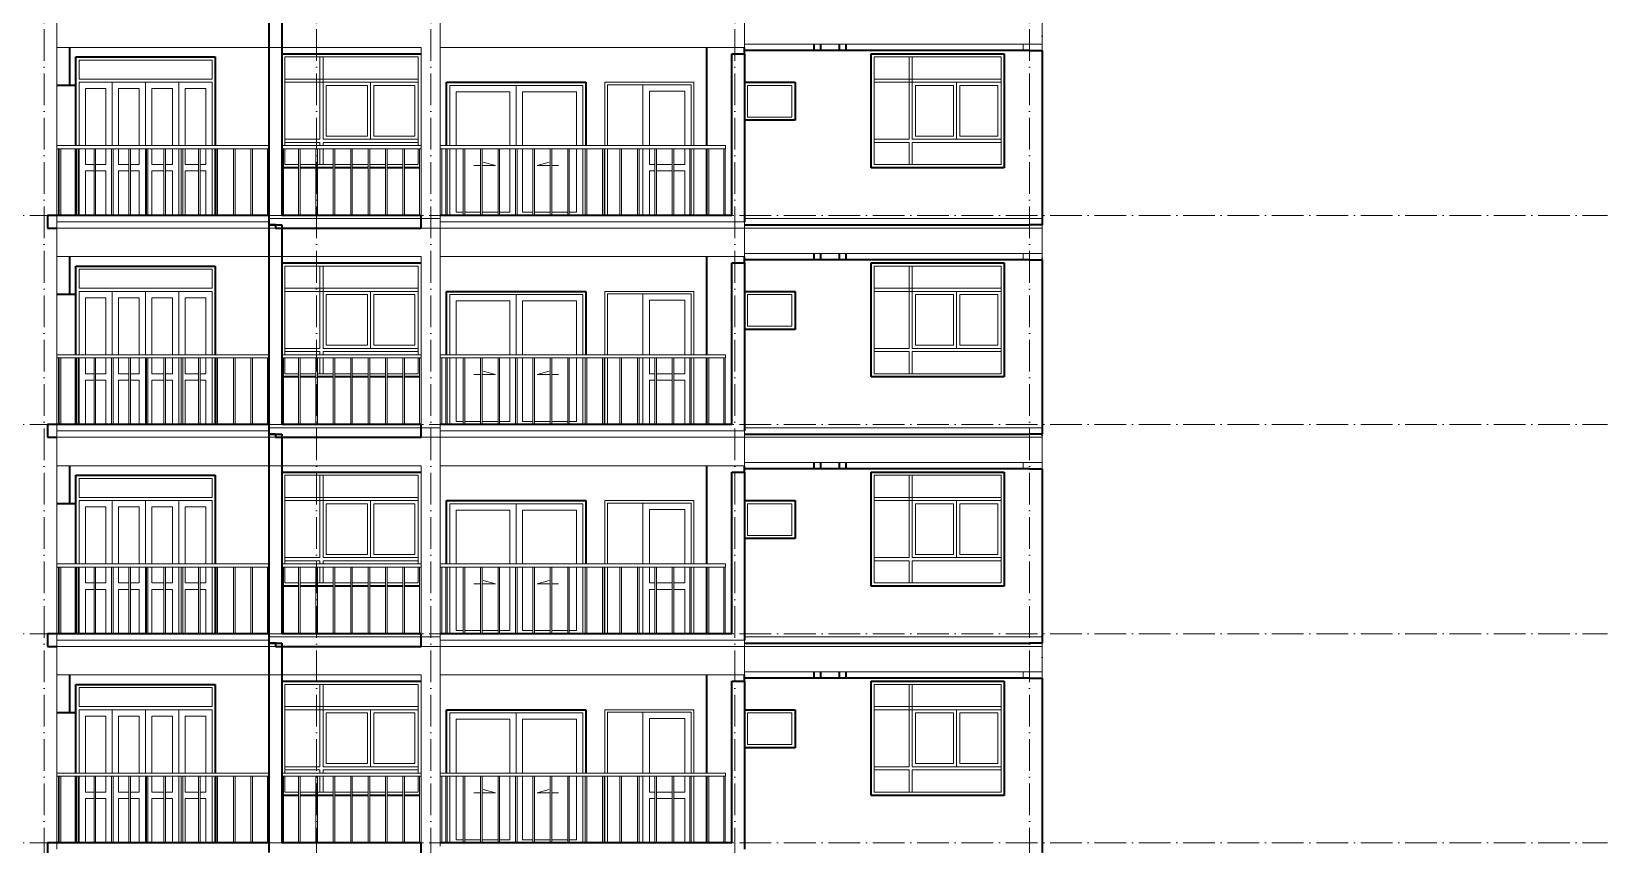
# Model space of a CAD drawing. Header units: millimetres. Extents: x -8482 to 130249, y -7482 to 93550.
# Drawn here: x 26650 to 51521, y 41675 to 54500 of the extents above; entities that cross this region are included whole.
import ezdxf

# ---------------------------------------------------------------- set-up
doc = ezdxf.new("R2010")
doc.units = ezdxf.units.MM
doc.linetypes.add('Grid Line', pattern=[14, 10, -2, 0, -2])
for name, color, linetype, lineweight in [('CUA', 31, 'Continuous', 9), ('NET CAT', 3, 'Continuous', 5), ('NET CATConcrete', 3, 'Continuous', 5), ('NET THAY 1', 41, 'Continuous', 5), ('NET THAY 2', 55, 'Continuous', 5), ('NET-THAY', 2, 'Continuous', 9), ('TRUC', 225, 'Continuous', 5)]:
    doc.layers.add(name, color=color, linetype=linetype, lineweight=lineweight)

# ---------------------------------------------------------------- blocks, each defined once
blk = doc.blocks.new('Railing - 25mm-77671-MẶT ĐỨNG TRỤC A-Q')
at = {"layer": 'NET THAY 2', "color": 90, "lineweight": 9}
for p, q in [((6562, 21900), (6562, 22950)), ((6587, 22950), (6587, 21900))]:
    blk.add_line(p, q, dxfattribs=at)
blk = doc.blocks.new('Railing - 25mm-V296-MẶT ĐỨNG TRỤC A-Q')
at = {"layer": 'NET THAY 2', "color": 90, "lineweight": 9}
blk.add_line((6500, 22950), (6500, 21900), dxfattribs=at)
blk = doc.blocks.new('Railing - 25mm-V297-MẶT ĐỨNG TRỤC A-Q')
at = {"layer": 'NET THAY 2', "color": 90, "lineweight": 9}
blk.add_line((11225, 21900), (11225, 22950), dxfattribs=at)
blk = doc.blocks.new('Railing - Railing-4654-MẶT ĐỨNG TRỤC A-Q')
for name, p in [('Railing - 25mm-V296-MẶT ĐỨNG TRỤC A-Q', (20575, 0)), ('Railing - 25mm-77671-MẶT ĐỨNG TRỤC A-Q', (20525, 0)), ('Railing - 25mm-77671-MẶT ĐỨNG TRỤC A-Q', (20800, 0)), ('Railing - 25mm-77671-MẶT ĐỨNG TRỤC A-Q', (21075, 0)), ('Railing - 25mm-77671-MẶT ĐỨNG TRỤC A-Q', (21350, 0)), ('Railing - 25mm-77671-MẶT ĐỨNG TRỤC A-Q', (21625, 0)), ('Railing - 25mm-77671-MẶT ĐỨNG TRỤC A-Q', (21900, 0)), ('Railing - 25mm-77671-MẶT ĐỨNG TRỤC A-Q', (22175, 0)), ('Railing - 25mm-77671-MẶT ĐỨNG TRỤC A-Q', (22450, 0)), ('Railing - 25mm-77671-MẶT ĐỨNG TRỤC A-Q', (22725, 0)), ('Railing - 25mm-77671-MẶT ĐỨNG TRỤC A-Q', (23000, 0)), ('Railing - 25mm-77671-MẶT ĐỨNG TRỤC A-Q', (23275, 0)), ('Railing - 25mm-77671-MẶT ĐỨNG TRỤC A-Q', (23550, 0)), ('Railing - 25mm-V297-MẶT ĐỨNG TRỤC A-Q', (19150, 0))]:
    blk.add_blockref(name, p)
blk = doc.blocks.new('Top Rail Type - Top Rail_Internal_-4655-MẶT ĐỨNG TRỤC A-Q')
at = {"layer": 'NET THAY 1', "color": 90, "lineweight": 9}
for p, q in [((30400, 23000), (27050, 23000)), ((27050, 22950), (30400, 22950))]:
    blk.add_line(p, q, dxfattribs=at)
blk = doc.blocks.new('Railing - Railing-4656-MẶT ĐỨNG TRỤC A-Q')
for name, p in [('Railing - 25mm-V296-MẶT ĐỨNG TRỤC A-Q', (26625, 0)), ('Railing - 25mm-77671-MẶT ĐỨNG TRỤC A-Q', (26625, 0)), ('Railing - 25mm-77671-MẶT ĐỨNG TRỤC A-Q', (26900, 0)), ('Railing - 25mm-77671-MẶT ĐỨNG TRỤC A-Q', (27175, 0)), ('Railing - 25mm-77671-MẶT ĐỨNG TRỤC A-Q', (27450, 0)), ('Railing - 25mm-77671-MẶT ĐỨNG TRỤC A-Q', (27725, 0)), ('Railing - 25mm-77671-MẶT ĐỨNG TRỤC A-Q', (28000, 0)), ('Railing - 25mm-77671-MẶT ĐỨNG TRỤC A-Q', (28275, 0)), ('Railing - 25mm-77671-MẶT ĐỨNG TRỤC A-Q', (28550, 0)), ('Railing - 25mm-77671-MẶT ĐỨNG TRỤC A-Q', (28825, 0)), ('Railing - 25mm-77671-MẶT ĐỨNG TRỤC A-Q', (29100, 0)), ('Railing - 25mm-77671-MẶT ĐỨNG TRỤC A-Q', (29375, 0)), ('Railing - 25mm-77671-MẶT ĐỨNG TRỤC A-Q', (29650, 0)), ('Railing - 25mm-77671-MẶT ĐỨNG TRỤC A-Q', (29925, 0)), ('Railing - 25mm-77671-MẶT ĐỨNG TRỤC A-Q', (30200, 0)), ('Railing - 25mm-77671-MẶT ĐỨNG TRỤC A-Q', (30475, 0)), ('Railing - 25mm-77671-MẶT ĐỨNG TRỤC A-Q', (30750, 0)), ('Railing - 25mm-77671-MẶT ĐỨNG TRỤC A-Q', (31012, 0))]:
    blk.add_blockref(name, p)
blk = doc.blocks.new('Top Rail Type - Top Rail_Internal_-4657-MẶT ĐỨNG TRỤC A-Q')
at = {"layer": 'NET THAY 1', "color": 90, "lineweight": 9}
for p, q in [((37600, 23000), (33100, 23000)), ((33100, 22950), (37600, 22950)), ((37600, 23000), (37600, 22950))]:
    blk.add_line(p, q, dxfattribs=at)
blk = doc.blocks.new('X-PHONG NGU 2 - X-PHONG NGU 2_Recovery_-60158-MẶT ĐỨNG TRỤC A-Q')
at = {"layer": 'CUA', "color": 90}
for p, q in [((640, 24450), (640, 22650)), ((2740, 24450), (640, 24450)), ((690, 24400), (2690, 24400)), ((690, 22700), (690, 24400)), ((1290, 24400), (1240, 24400)), ((1240, 24400), (1240, 23100)), ((1290, 23100), (1290, 24400)), ((2690, 24400), (2690, 22700)), ((2740, 22650), (2740, 24450)), ((2690, 24050), (690, 24050)), ((690, 24050), (690, 24000)), ((690, 24000), (2690, 24000)), ((1990, 24000), (1290, 24000)), ((1290, 24000), (1290, 23100)), ((1340, 23150), (1340, 23950)), ((1340, 23950), (1940, 23950)), ((1940, 23950), (1940, 23150)), ((1990, 23100), (1990, 24000)), ((2040, 23950), (2640, 23950)), ((2040, 23150), (2040, 23950)), ((2640, 23950), (2640, 23150)), ((2690, 24000), (2690, 24050)), ((1940, 23150), (1340, 23150)), ((2640, 23150), (2040, 23150)), ((1240, 23100), (690, 23100)), ((690, 23100), (690, 23050)), ((690, 23050), (1240, 23050)), ((1240, 23050), (1240, 22700)), ((2690, 23100), (1290, 23100)), ((1290, 23100), (1990, 23100)), ((1290, 22700), (1290, 23050)), ((1290, 23050), (2690, 23050)), ((2690, 23050), (2690, 23100)), ((640, 22650), (2740, 22650)), ((2690, 22700), (690, 22700)), ((1240, 22700), (1290, 22700))]:
    blk.add_line(p, q, dxfattribs=at)
blk = doc.blocks.new('X-PHONG WC - X-PHONG WC 2-60240-MẶT ĐỨNG TRỤC A-Q')
at = {"layer": 'CUA', "color": 90}
for p, q in [((38700, 24000), (37900, 24000)), ((37950, 23450), (37950, 23950)), ((37950, 23950), (38650, 23950)), ((38650, 23950), (38650, 23450)), ((38700, 23400), (38700, 24000)), ((37900, 23400), (38700, 23400)), ((38650, 23450), (37950, 23450))]:
    blk.add_line(p, q, dxfattribs=at)
blk = doc.blocks.new('CUA LO GIA _LUA_ - CUA LO GIA _LUA_-V298-MẶT ĐỨNG TRỤC A-Q')
at = {"layer": 'CUA', "color": 90}
for p, q in [((35400, 24000), (33200, 24000)), ((33200, 23000), (33200, 24000)), ((34300, 23950), (33250, 23950)), ((33250, 23000), (33250, 23950)), ((33250, 23950), (33250, 23000)), ((33250, 23950), (35350, 23950)), ((34300, 23950), (34300, 23000)), ((35350, 23000), (35350, 23950)), ((35400, 24000), (35400, 23000)), ((33350, 23850), (33350, 23000)), ((33350, 23850), (34200, 23850)), ((34200, 23000), (34200, 23850)), ((34400, 23850), (35250, 23850)), ((34400, 23850), (34400, 23000)), ((35250, 23000), (35250, 23850)), ((33250, 21900), (33250, 22950)), ((33250, 22950), (33250, 21900)), ((33350, 22950), (33350, 21950)), ((34200, 21950), (34200, 22950)), ((34400, 22950), (34400, 21950)), ((35250, 21950), (35250, 22950)), ((35350, 21900), (35350, 22950)), ((33632, 22689), (33737, 22689)), ((33762, 22689), (33972, 22689)), ((33972, 22689), (33779, 22740)), ((34628, 22689), (34821, 22740)), ((34837, 22689), (34628, 22689)), ((34968, 22689), (34862, 22689)), ((33350, 21950), (33462, 21950)), ((33487, 21950), (33737, 21950)), ((33762, 21950), (34012, 21950)), ((34037, 21950), (34200, 21950)), ((34400, 21950), (34562, 21950)), ((34587, 21950), (34837, 21950)), ((34862, 21950), (35112, 21950)), ((35137, 21950), (35250, 21950))]:
    blk.add_line(p, q, dxfattribs=at)
blk = doc.blocks.new('CUA LO GIA - DB6-60239-MẶT ĐỨNG TRỤC A-Q')
at = {"layer": 'CUA', "color": 90}
for p, q in [((29550, 24400), (27350, 24400)), ((27350, 24400), (27350, 23950)), ((29550, 23000), (29550, 24400)), ((27400, 24050), (27400, 24350)), ((27400, 24350), (29500, 24350)), ((29500, 24350), (29500, 24050)), ((29500, 24050), (27400, 24050)), ((27400, 24000), (29500, 24000)), ((27400, 23000), (27400, 24000)), ((27500, 23900), (27500, 23000)), ((27500, 23900), (27825, 23900)), ((27825, 23000), (27825, 23900)), ((27925, 23000), (27925, 24000)), ((28450, 24000), (27925, 24000)), ((28025, 23900), (28350, 23900)), ((28025, 23900), (28025, 23000)), ((28350, 23000), (28350, 23900)), ((28450, 24000), (28450, 23000)), ((28975, 24000), (28450, 24000)), ((28450, 23000), (28450, 24000)), ((28550, 23900), (28550, 23000)), ((28550, 23900), (28875, 23900)), ((28875, 23000), (28875, 23900)), ((28975, 24000), (28975, 23000)), ((29075, 23900), (29400, 23900)), ((29075, 23900), (29075, 23000)), ((29400, 23000), (29400, 23900)), ((29500, 24000), (29500, 23000)), ((27400, 21900), (27400, 22950)), ((27500, 22950), (27500, 22700)), ((27825, 22700), (27825, 22950)), ((28025, 22950), (28025, 22700)), ((28350, 22700), (28350, 22950)), ((28450, 22950), (28450, 21900)), ((28450, 21900), (28450, 22950)), ((28550, 22950), (28550, 22700)), ((28875, 22700), (28875, 22950)), ((28975, 22950), (28975, 21900)), ((29075, 22950), (29075, 22700)), ((29400, 22700), (29400, 22950)), ((29500, 22950), (29500, 21900)), ((29550, 21900), (29550, 22950)), ((27500, 22700), (27637, 22700)), ((27662, 22700), (27825, 22700)), ((28025, 22700), (28187, 22700)), ((28212, 22700), (28350, 22700)), ((28550, 22700), (28737, 22700)), ((28762, 22700), (28875, 22700)), ((29075, 22700), (29287, 22700)), ((29312, 22700), (29400, 22700)), ((27637, 22600), (27500, 22600)), ((27500, 22600), (27500, 21900)), ((27825, 22600), (27662, 22600)), ((27825, 21900), (27825, 22600)), ((28025, 22600), (28025, 21900)), ((28187, 22600), (28025, 22600)), ((28350, 22600), (28212, 22600)), ((28350, 21900), (28350, 22600)), ((28737, 22600), (28550, 22600)), ((28550, 22600), (28550, 21900)), ((28875, 22600), (28762, 22600)), ((28875, 21900), (28875, 22600)), ((29075, 22600), (29075, 21900)), ((29287, 22600), (29075, 22600)), ((29400, 22600), (29312, 22600)), ((29400, 21900), (29400, 22600))]:
    blk.add_line(p, q, dxfattribs=at)
blk = doc.blocks.new('X-PHONG NGU 2 - X-PHONG NGU 2_Recovery_ 3-60238-MẶT ĐỨNG TRỤC A-Q')
at = {"layer": 'CUA', "color": 90}
for p, q in [((32800, 24450), (30600, 24450)), ((30650, 24400), (32750, 24400)), ((30650, 23000), (30650, 24400)), ((31250, 24400), (31200, 24400)), ((31200, 24400), (31200, 23100)), ((31250, 23100), (31250, 24400)), ((32750, 24400), (32750, 23000)), ((32750, 24050), (30650, 24050)), ((30650, 24050), (30650, 24000)), ((30650, 24000), (32750, 24000)), ((32000, 24000), (31250, 24000)), ((31250, 24000), (31250, 23100)), ((31300, 23150), (31300, 23950)), ((31300, 23950), (31950, 23950)), ((31950, 23950), (31950, 23150)), ((32000, 23100), (32000, 24000)), ((32050, 23950), (32700, 23950)), ((32050, 23150), (32050, 23950)), ((32700, 23950), (32700, 23150)), ((32750, 24000), (32750, 24050)), ((31950, 23150), (31300, 23150)), ((32700, 23150), (32050, 23150)), ((31200, 23100), (30650, 23100)), ((30650, 23100), (30650, 23050)), ((30650, 23050), (31200, 23050)), ((30650, 22700), (30650, 22950)), ((31200, 23050), (31200, 23000)), ((31200, 22950), (31200, 22700)), ((32750, 23100), (31250, 23100)), ((31250, 23100), (32000, 23100)), ((31250, 23000), (31250, 23050)), ((31250, 23050), (32750, 23050)), ((31250, 22700), (31250, 22950)), ((32750, 23050), (32750, 23100)), ((32750, 22950), (32750, 22700)), ((30625, 22650), (30862, 22650)), ((30862, 22700), (30650, 22700)), ((31137, 22700), (30887, 22700)), ((30887, 22650), (31137, 22650)), ((31412, 22700), (31162, 22700)), ((31162, 22650), (31412, 22650)), ((31200, 22700), (31250, 22700)), ((31687, 22700), (31437, 22700)), ((31437, 22650), (31687, 22650)), ((31962, 22700), (31712, 22700)), ((31712, 22650), (31962, 22650)), ((32237, 22700), (31987, 22700)), ((31987, 22650), (32237, 22650)), ((32512, 22700), (32262, 22700)), ((32262, 22650), (32512, 22650)), ((32750, 22700), (32537, 22700)), ((32537, 22650), (32775, 22650))]:
    blk.add_line(p, q, dxfattribs=at)
blk = doc.blocks.new('Railing - Railing-4658-MẶT ĐỨNG TRỤC A-Q')
for name, p in [('Railing - 25mm-V296-MẶT ĐỨNG TRỤC A-Q', (24112, 0)), ('Railing - 25mm-V296-MẶT ĐỨNG TRỤC A-Q', (24125, 0)), ('Railing - 25mm-77671-MẶT ĐỨNG TRỤC A-Q', (24300, 0)), ('Railing - 25mm-77671-MẶT ĐỨNG TRỤC A-Q', (24575, 0)), ('Railing - 25mm-77671-MẶT ĐỨNG TRỤC A-Q', (24850, 0)), ('Railing - 25mm-77671-MẶT ĐỨNG TRỤC A-Q', (25125, 0)), ('Railing - 25mm-77671-MẶT ĐỨNG TRỤC A-Q', (25400, 0)), ('Railing - 25mm-77671-MẶT ĐỨNG TRỤC A-Q', (25675, 0)), ('Railing - 25mm-77671-MẶT ĐỨNG TRỤC A-Q', (25950, 0)), ('Railing - 25mm-V297-MẶT ĐỨNG TRỤC A-Q', (21550, 0))]:
    blk.add_blockref(name, p)
blk = doc.blocks.new('Top Rail Type - Top Rail_Internal_-4659-MẶT ĐỨNG TRỤC A-Q')
at = {"layer": 'NET THAY 1', "color": 90, "lineweight": 9}
for p, q in [((32800, 23000), (30600, 23000)), ((30600, 22950), (32800, 22950))]:
    blk.add_line(p, q, dxfattribs=at)
blk = doc.blocks.new('CUA SAN PHOI LUA - CUA SAN PHOI LUA-V299-MẶT ĐỨNG TRỤC A-Q')
at = {"layer": 'CUA', "color": 90}
for p, q in [((35700, 24000), (35700, 23000)), ((37100, 24000), (35700, 24000)), ((35740, 23960), (35740, 23000)), ((35740, 23960), (37060, 23960)), ((36300, 23000), (36300, 23960)), ((37060, 23960), (37060, 23000)), ((37100, 23000), (37100, 24000)), ((36400, 23860), (36960, 23860)), ((36400, 23860), (36400, 23000)), ((36960, 23000), (36960, 23860)), ((35700, 22950), (35700, 21900)), ((35740, 22950), (35740, 21900)), ((36300, 21900), (36300, 22950)), ((36400, 22950), (36400, 22700)), ((36960, 22700), (36960, 22950)), ((37100, 21900), (37100, 22950)), ((36400, 22700), (36487, 22700)), ((36512, 22700), (36762, 22700)), ((36787, 22700), (36960, 22700)), ((36400, 22600), (36400, 21900)), ((36487, 22600), (36400, 22600)), ((36762, 22600), (36512, 22600)), ((36960, 22600), (36787, 22600)), ((36960, 21900), (36960, 22600))]:
    blk.add_line(p, q, dxfattribs=at)
blk = doc.blocks.new('ALC1807-ASCENT PLAZA-TANG DIEN HINH-TANG 5_rvt-7-MẶT ĐỨNG TRỤC A-Q')
at = {"layer": 'NET-THAY', "color": 50, "lineweight": 35}
for p, q in [((30400, 41550), (30400, 44850)), ((30400, 44850), (30600, 44850)), ((30600, 44850), (30600, 41700)), ((27250, 44350), (27250, 43750)), ((37300, 44350), (37300, 42800)), ((37900, 44250), (37900, 44350)), ((39000, 44300), (37900, 44300)), ((39000, 44300), (39000, 44400)), ((39400, 44300), (39000, 44300)), ((39100, 44400), (39100, 44300)), ((39400, 44300), (39400, 44400)), ((42400, 44300), (39400, 44300)), ((39500, 44400), (39500, 44300)), ((42400, 44300), (42600, 44300)), ((42600, 44300), (42600, 41550)), ((27350, 43750), (27350, 44200)), ((27350, 44200), (29550, 44200)), ((29550, 44200), (29550, 42800)), ((30600, 44250), (32800, 44250)), ((37700, 41700), (37700, 44250)), ((37700, 44250), (37900, 44250)), ((37900, 44250), (37900, 41600)), ((39900, 42450), (39900, 44250)), ((39900, 44250), (42000, 44250)), ((42000, 44250), (42000, 42450)), ((33200, 42800), (33200, 43800)), ((33200, 43800), (35400, 43800)), ((35400, 43800), (35400, 42800)), ((37900, 43800), (38700, 43800)), ((38700, 43800), (38700, 43200)), ((27350, 43750), (27050, 43750)), ((27350, 42800), (27350, 43750)), ((38700, 43200), (37900, 43200)), ((27350, 41700), (27350, 42750)), ((29550, 42750), (29550, 41700)), ((37300, 42750), (37300, 41700)), ((30862, 42450), (30625, 42450)), ((31137, 42450), (30887, 42450)), ((31412, 42450), (31162, 42450)), ((31687, 42450), (31437, 42450)), ((31962, 42450), (31712, 42450)), ((32237, 42450), (31987, 42450)), ((32512, 42450), (32262, 42450)), ((32775, 42450), (32537, 42450)), ((42000, 42450), (39900, 42450)), ((30400, 41700), (26900, 41700)), ((26900, 41700), (26900, 41500)), ((32800, 41700), (30600, 41700)), ((32800, 41500), (32800, 41700)), ((37700, 41700), (33100, 41700))]:
    blk.add_line(p, q, dxfattribs=at)
at = {"color": 50, "lineweight": 35}
for name, p in [('CUA LO GIA - DB6-60239-MẶT ĐỨNG TRỤC A-Q', (0, 19800)), ('X-PHONG NGU 2 - X-PHONG NGU 2_Recovery_ 3-60238-MẶT ĐỨNG TRỤC A-Q', (0, 19800)), ('X-PHONG NGU 2 - X-PHONG NGU 2_Recovery_-60158-MẶT ĐỨNG TRỤC A-Q', (39260, 19800)), ('CUA LO GIA _LUA_ - CUA LO GIA _LUA_-V298-MẶT ĐỨNG TRỤC A-Q', (0, 19800)), ('CUA SAN PHOI LUA - CUA SAN PHOI LUA-V299-MẶT ĐỨNG TRỤC A-Q', (0, 19800)), ('X-PHONG WC - X-PHONG WC 2-60240-MẶT ĐỨNG TRỤC A-Q', (0, 19800)), ('Top Rail Type - Top Rail_Internal_-4655-MẶT ĐỨNG TRỤC A-Q', (0, 19800)), ('Top Rail Type - Top Rail_Internal_-4659-MẶT ĐỨNG TRỤC A-Q', (0, 19800)), ('Top Rail Type - Top Rail_Internal_-4657-MẶT ĐỨNG TRỤC A-Q', (0, 19800)), ('Railing - Railing-4654-MẶT ĐỨNG TRỤC A-Q', (0, 19800)), ('Railing - Railing-4658-MẶT ĐỨNG TRỤC A-Q', (0, 19800)), ('Railing - Railing-4656-MẶT ĐỨNG TRỤC A-Q', (0, 19800))]:
    blk.add_blockref(name, p, dxfattribs=at)
blk = doc.blocks.new('ALC1807-ASCENT PLAZA-TANG DIEN HINH-TANG 5_rvt-8-MẶT ĐỨNG TRỤC A-Q')
at = {"layer": 'NET-THAY', "color": 50, "lineweight": 35}
for p, q in [((30400, 44850), (30400, 48150)), ((30400, 48150), (30600, 48150)), ((30600, 48150), (30600, 45000)), ((27250, 47650), (27250, 47050)), ((30600, 47550), (32800, 47550)), ((37300, 47650), (37300, 46100)), ((37700, 45000), (37700, 47550)), ((37700, 47550), (37900, 47550)), ((37900, 47550), (37900, 47650)), ((39000, 47600), (37900, 47600)), ((37900, 47550), (37900, 44900)), ((39000, 47600), (39000, 47700)), ((39400, 47600), (39000, 47600)), ((39100, 47700), (39100, 47600)), ((39400, 47600), (39400, 47700)), ((42400, 47600), (39400, 47600)), ((39500, 47700), (39500, 47600)), ((39900, 45750), (39900, 47550)), ((39900, 47550), (42000, 47550)), ((42000, 47550), (42000, 45750)), ((42400, 47600), (42600, 47600)), ((42600, 47600), (42600, 44850)), ((27350, 47050), (27350, 47500)), ((27350, 47500), (29550, 47500)), ((29550, 47500), (29550, 46100)), ((27350, 47050), (27050, 47050)), ((27350, 46100), (27350, 47050)), ((33200, 46100), (33200, 47100)), ((33200, 47100), (35400, 47100)), ((35400, 47100), (35400, 46100)), ((37900, 47100), (38700, 47100)), ((38700, 47100), (38700, 46500)), ((38700, 46500), (37900, 46500)), ((27350, 45000), (27350, 46050)), ((29550, 46050), (29550, 45000)), ((37300, 46050), (37300, 45000)), ((30862, 45750), (30625, 45750)), ((31137, 45750), (30887, 45750)), ((31412, 45750), (31162, 45750)), ((31687, 45750), (31437, 45750)), ((31962, 45750), (31712, 45750)), ((32237, 45750), (31987, 45750)), ((32512, 45750), (32262, 45750)), ((32775, 45750), (32537, 45750)), ((42000, 45750), (39900, 45750)), ((30400, 45000), (26900, 45000)), ((26900, 45000), (26900, 44800)), ((26900, 44800), (27050, 44800)), ((30500, 44850), (30400, 44850)), ((30500, 44850), (30500, 44800)), ((30500, 44800), (32800, 44800)), ((32800, 45000), (30600, 45000)), ((32800, 44800), (32800, 45000)), ((37700, 45000), (33100, 45000)), ((37900, 44850), (39000, 44850)), ((39000, 44850), (39400, 44850)), ((39400, 44850), (42400, 44850)), ((42600, 44850), (42400, 44850))]:
    blk.add_line(p, q, dxfattribs=at)
at = {"color": 50, "lineweight": 35}
for name, p in [('X-PHONG NGU 2 - X-PHONG NGU 2_Recovery_ 3-60238-MẶT ĐỨNG TRỤC A-Q', (0, 23100)), ('X-PHONG NGU 2 - X-PHONG NGU 2_Recovery_-60158-MẶT ĐỨNG TRỤC A-Q', (39260, 23100)), ('CUA LO GIA - DB6-60239-MẶT ĐỨNG TRỤC A-Q', (0, 23100)), ('CUA LO GIA _LUA_ - CUA LO GIA _LUA_-V298-MẶT ĐỨNG TRỤC A-Q', (0, 23100)), ('CUA SAN PHOI LUA - CUA SAN PHOI LUA-V299-MẶT ĐỨNG TRỤC A-Q', (0, 23100)), ('X-PHONG WC - X-PHONG WC 2-60240-MẶT ĐỨNG TRỤC A-Q', (0, 23100)), ('Top Rail Type - Top Rail_Internal_-4655-MẶT ĐỨNG TRỤC A-Q', (0, 23100)), ('Railing - Railing-4654-MẶT ĐỨNG TRỤC A-Q', (0, 23100)), ('Top Rail Type - Top Rail_Internal_-4659-MẶT ĐỨNG TRỤC A-Q', (0, 23100)), ('Railing - Railing-4658-MẶT ĐỨNG TRỤC A-Q', (0, 23100)), ('Top Rail Type - Top Rail_Internal_-4657-MẶT ĐỨNG TRỤC A-Q', (0, 23100)), ('Railing - Railing-4656-MẶT ĐỨNG TRỤC A-Q', (0, 23100))]:
    blk.add_blockref(name, p, dxfattribs=at)
blk = doc.blocks.new('ALC1807-ASCENT PLAZA-TANG DIEN HINH-TANG 5_rvt-9-MẶT ĐỨNG TRỤC A-Q')
at = {"layer": 'NET-THAY', "color": 50, "lineweight": 35}
for p, q in [((30400, 48150), (30400, 51450)), ((30400, 51450), (30600, 51450)), ((30600, 51450), (30600, 48300)), ((39000, 50900), (39000, 51000)), ((39100, 51000), (39100, 50900)), ((39400, 50900), (39400, 51000)), ((39500, 51000), (39500, 50900)), ((27250, 50950), (27250, 50350)), ((27350, 50350), (27350, 50800)), ((27350, 50800), (29550, 50800)), ((29550, 50800), (29550, 49400)), ((30600, 50850), (32800, 50850)), ((37300, 50950), (37300, 49400)), ((37700, 48300), (37700, 50850)), ((37700, 50850), (37900, 50850)), ((37900, 50850), (37900, 50950)), ((39000, 50900), (37900, 50900)), ((37900, 50850), (37900, 48200)), ((39400, 50900), (39000, 50900)), ((42400, 50900), (39400, 50900)), ((39900, 49050), (39900, 50850)), ((39900, 50850), (42000, 50850)), ((42000, 50850), (42000, 49050)), ((42400, 50900), (42600, 50900)), ((42600, 50900), (42600, 48150)), ((27350, 50350), (27050, 50350)), ((27350, 49400), (27350, 50350)), ((33200, 49400), (33200, 50400)), ((33200, 50400), (35400, 50400)), ((35400, 50400), (35400, 49400)), ((37900, 50400), (38700, 50400)), ((38700, 50400), (38700, 49800)), ((38700, 49800), (37900, 49800)), ((27350, 48300), (27350, 49350)), ((29550, 49350), (29550, 48300)), ((37300, 49350), (37300, 48300)), ((30862, 49050), (30625, 49050)), ((31137, 49050), (30887, 49050)), ((31412, 49050), (31162, 49050)), ((31687, 49050), (31437, 49050)), ((31962, 49050), (31712, 49050)), ((32237, 49050), (31987, 49050)), ((32512, 49050), (32262, 49050)), ((32775, 49050), (32537, 49050)), ((42000, 49050), (39900, 49050)), ((30400, 48300), (26900, 48300)), ((26900, 48300), (26900, 48100)), ((32800, 48300), (30600, 48300)), ((32800, 48100), (32800, 48300)), ((37700, 48300), (33100, 48300)), ((26900, 48100), (27050, 48100)), ((30500, 48150), (30400, 48150)), ((30500, 48150), (30500, 48100)), ((30500, 48100), (32800, 48100)), ((37900, 48150), (39000, 48150)), ((39000, 48150), (39400, 48150)), ((39400, 48150), (42400, 48150)), ((42600, 48150), (42400, 48150))]:
    blk.add_line(p, q, dxfattribs=at)
at = {"color": 50, "lineweight": 35}
for name, p in [('CUA LO GIA - DB6-60239-MẶT ĐỨNG TRỤC A-Q', (0, 26400)), ('X-PHONG NGU 2 - X-PHONG NGU 2_Recovery_ 3-60238-MẶT ĐỨNG TRỤC A-Q', (0, 26400)), ('X-PHONG NGU 2 - X-PHONG NGU 2_Recovery_-60158-MẶT ĐỨNG TRỤC A-Q', (39260, 26400)), ('CUA LO GIA _LUA_ - CUA LO GIA _LUA_-V298-MẶT ĐỨNG TRỤC A-Q', (0, 26400)), ('CUA SAN PHOI LUA - CUA SAN PHOI LUA-V299-MẶT ĐỨNG TRỤC A-Q', (0, 26400)), ('X-PHONG WC - X-PHONG WC 2-60240-MẶT ĐỨNG TRỤC A-Q', (0, 26400)), ('Top Rail Type - Top Rail_Internal_-4655-MẶT ĐỨNG TRỤC A-Q', (0, 26400)), ('Railing - Railing-4654-MẶT ĐỨNG TRỤC A-Q', (0, 26400)), ('Top Rail Type - Top Rail_Internal_-4659-MẶT ĐỨNG TRỤC A-Q', (0, 26400)), ('Railing - Railing-4658-MẶT ĐỨNG TRỤC A-Q', (0, 26400)), ('Top Rail Type - Top Rail_Internal_-4657-MẶT ĐỨNG TRỤC A-Q', (0, 26400)), ('Railing - Railing-4656-MẶT ĐỨNG TRỤC A-Q', (0, 26400))]:
    blk.add_blockref(name, p, dxfattribs=at)
blk = doc.blocks.new('ALC1807-ASCENT PLAZA-TANG DIEN HINH-TANG 5_rvt-10-MẶT ĐỨNG TRỤC A-Q')
at = {"layer": 'NET-THAY', "color": 50, "lineweight": 35}
for p, q in [((30400, 51450), (30400, 54750)), ((30600, 54750), (30600, 51600)), ((27250, 54250), (27250, 53650)), ((37300, 54250), (37300, 52700)), ((37900, 54150), (37900, 54250)), ((39000, 54200), (39000, 54300)), ((39100, 54300), (39100, 54200)), ((39400, 54200), (39400, 54300)), ((39500, 54300), (39500, 54200)), ((27350, 53650), (27350, 54100)), ((27350, 54100), (29550, 54100)), ((29550, 54100), (29550, 52700)), ((30600, 54150), (32800, 54150)), ((37700, 51600), (37700, 54150)), ((37700, 54150), (37900, 54150)), ((39000, 54200), (37900, 54200)), ((37900, 54150), (37900, 51500)), ((39400, 54200), (39000, 54200)), ((42400, 54200), (39400, 54200)), ((39900, 52350), (39900, 54150)), ((39900, 54150), (42000, 54150)), ((42000, 54150), (42000, 52350)), ((42400, 54200), (42600, 54200)), ((42600, 54200), (42600, 51450)), ((27350, 53650), (27050, 53650)), ((27350, 52700), (27350, 53650)), ((33200, 52700), (33200, 53700)), ((33200, 53700), (35400, 53700)), ((35400, 53700), (35400, 52700)), ((37900, 53700), (38700, 53700)), ((38700, 53700), (38700, 53100)), ((38700, 53100), (37900, 53100)), ((27350, 51600), (27350, 52650)), ((29550, 52650), (29550, 51600)), ((37300, 52650), (37300, 51600)), ((30862, 52350), (30625, 52350)), ((31137, 52350), (30887, 52350)), ((31412, 52350), (31162, 52350)), ((31687, 52350), (31437, 52350)), ((31962, 52350), (31712, 52350)), ((32237, 52350), (31987, 52350)), ((32512, 52350), (32262, 52350)), ((32775, 52350), (32537, 52350)), ((42000, 52350), (39900, 52350)), ((30400, 51600), (26900, 51600)), ((26900, 51600), (26900, 51400)), ((32800, 51600), (30600, 51600)), ((32800, 51400), (32800, 51600)), ((37700, 51600), (33100, 51600)), ((26900, 51400), (27050, 51400)), ((30500, 51450), (30400, 51450)), ((30500, 51450), (30500, 51400)), ((30500, 51400), (32800, 51400)), ((37900, 51450), (39000, 51450)), ((39000, 51450), (39400, 51450)), ((39400, 51450), (42400, 51450)), ((42600, 51450), (42400, 51450))]:
    blk.add_line(p, q, dxfattribs=at)
at = {"color": 50, "lineweight": 35}
for name, p in [('CUA LO GIA - DB6-60239-MẶT ĐỨNG TRỤC A-Q', (0, 29700)), ('X-PHONG NGU 2 - X-PHONG NGU 2_Recovery_ 3-60238-MẶT ĐỨNG TRỤC A-Q', (0, 29700)), ('X-PHONG NGU 2 - X-PHONG NGU 2_Recovery_-60158-MẶT ĐỨNG TRỤC A-Q', (39260, 29700)), ('CUA LO GIA _LUA_ - CUA LO GIA _LUA_-V298-MẶT ĐỨNG TRỤC A-Q', (0, 29700)), ('CUA SAN PHOI LUA - CUA SAN PHOI LUA-V299-MẶT ĐỨNG TRỤC A-Q', (0, 29700)), ('X-PHONG WC - X-PHONG WC 2-60240-MẶT ĐỨNG TRỤC A-Q', (0, 29700)), ('Top Rail Type - Top Rail_Internal_-4655-MẶT ĐỨNG TRỤC A-Q', (0, 29700)), ('Railing - Railing-4654-MẶT ĐỨNG TRỤC A-Q', (0, 29700)), ('Top Rail Type - Top Rail_Internal_-4659-MẶT ĐỨNG TRỤC A-Q', (0, 29700)), ('Railing - Railing-4658-MẶT ĐỨNG TRỤC A-Q', (0, 29700)), ('Top Rail Type - Top Rail_Internal_-4657-MẶT ĐỨNG TRỤC A-Q', (0, 29700)), ('Railing - Railing-4656-MẶT ĐỨNG TRỤC A-Q', (0, 29700))]:
    blk.add_blockref(name, p, dxfattribs=at)

msp = doc.modelspace()

# ---------------------------------------------------------------- linework, layer by layer
at = {"layer": 'NET CAT'}
for p, q in [((33099.9, 51550), (33099.9, 54700)), ((27049.9, 54250), (27049.9, 51500)), ((32799.9, 51550), (32799.9, 54250)), ((42299.9, 54300), (42299.9, 54200)), ((42599.9, 54300), (42599.9, 54200)), ((33099.9, 51550), (32799.9, 51550)), ((32799.9, 51400), (33099.9, 51400)), ((33099.9, 48250), (33099.9, 51400)), ((42299.9, 51000), (42299.9, 50900)), ((42599.9, 51000), (42599.9, 50900)), ((27049.9, 50950), (27049.9, 48200)), ((32799.9, 48250), (32799.9, 50950)), ((33099.9, 48250), (32799.9, 48250)), ((32799.9, 48100), (33099.9, 48100)), ((33099.9, 44950), (33099.9, 48100)), ((27049.9, 47650), (27049.9, 44900)), ((32799.9, 44950), (32799.9, 47650)), ((42299.9, 47700), (42299.9, 47600)), ((42599.9, 47700), (42599.9, 47600)), ((33099.9, 44950), (32799.9, 44950)), ((32799.9, 44800), (33099.9, 44800)), ((33099.9, 41650), (33099.9, 44800)), ((27049.9, 44350), (27049.9, 41600)), ((32799.9, 41650), (32799.9, 44350)), ((42299.9, 44400), (42299.9, 44300)), ((42599.9, 44400), (42599.9, 44300))]:
    msp.add_line(p, q, dxfattribs=at)
at = {"layer": 'NET CATConcrete'}
for p, q in [((27049.9, 54700), (27049.9, 54250)), ((37899.9, 54700), (37899.9, 54250)), ((42599.9, 54700), (42599.9, 54300)), ((30399.9, 54250), (27049.9, 54250)), ((30399.9, 54250), (32799.9, 54250)), ((37599.9, 54250), (33099.9, 54250)), ((37899.9, 54250), (37599.9, 54250)), ((42299.9, 54300), (37899.9, 54300)), ((42599.9, 54300), (42299.9, 54300)), ((30399.9, 51400), (27049.9, 51400)), ((27049.9, 51400), (27049.9, 50950)), ((32799.9, 51400), (30399.9, 51400)), ((37599.9, 51400), (33099.9, 51400)), ((37599.9, 51400), (37899.9, 51400)), ((37899.9, 51400), (37899.9, 50950)), ((42299.9, 51400), (37899.9, 51400)), ((42299.9, 51400), (42599.9, 51400)), ((42599.9, 51400), (42599.9, 51000)), ((42299.9, 51000), (37899.9, 51000)), ((42599.9, 51000), (42299.9, 51000)), ((30399.9, 50950), (27049.9, 50950)), ((30399.9, 50950), (32799.9, 50950)), ((37599.9, 50950), (33099.9, 50950)), ((37899.9, 50950), (37599.9, 50950)), ((30399.9, 48100), (27049.9, 48100)), ((27049.9, 48100), (27049.9, 47650)), ((32799.9, 48100), (30399.9, 48100)), ((37599.9, 48100), (33099.9, 48100)), ((37599.9, 48100), (37899.9, 48100)), ((37899.9, 48100), (37899.9, 47650)), ((42299.9, 48100), (37899.9, 48100)), ((42299.9, 48100), (42599.9, 48100)), ((42599.9, 48100), (42599.9, 47700)), ((30399.9, 47650), (27049.9, 47650)), ((30399.9, 47650), (32799.9, 47650)), ((37599.9, 47650), (33099.9, 47650)), ((37899.9, 47650), (37599.9, 47650)), ((42299.9, 47700), (37899.9, 47700)), ((42599.9, 47700), (42299.9, 47700)), ((30399.9, 44800), (27049.9, 44800)), ((27049.9, 44800), (27049.9, 44350)), ((32799.9, 44800), (30399.9, 44800)), ((37599.9, 44800), (33099.9, 44800)), ((37599.9, 44800), (37899.9, 44800)), ((37899.9, 44800), (37899.9, 44350)), ((42299.9, 44800), (37899.9, 44800)), ((42299.9, 44800), (42599.9, 44800)), ((42599.9, 44800), (42599.9, 44400)), ((30399.9, 44350), (27049.9, 44350)), ((30399.9, 44350), (32799.9, 44350)), ((37599.9, 44350), (33099.9, 44350)), ((37899.9, 44350), (37599.9, 44350)), ((42299.9, 44400), (37899.9, 44400)), ((42599.9, 44400), (42299.9, 44400))]:
    msp.add_line(p, q, dxfattribs=at)
at = {"layer": 'NET-THAY'}
for p, q in [((27049.9, 51500), (30399.9, 51500)), ((27049.9, 51500), (27049.9, 51400)), ((30399.9, 51550), (33099.9, 51550)), ((30399.9, 51550), (30399.9, 51400)), ((33099.9, 51550), (33099.9, 51400)), ((33099.9, 51500), (37899.9, 51500)), ((37899.9, 51550), (42599.9, 51550)), ((37899.9, 51500), (37899.9, 51400)), ((42599.9, 51550), (42599.9, 51400)), ((33099.9, 51400), (27049.9, 51400)), ((42599.9, 51400), (33099.9, 51400)), ((30399.9, 48250), (33099.9, 48250)), ((30399.9, 48250), (30399.9, 48100)), ((33099.9, 48250), (33099.9, 48100)), ((37899.9, 48250), (42599.9, 48250)), ((42599.9, 48250), (42599.9, 48100)), ((27049.9, 48200), (30399.9, 48200)), ((27049.9, 48200), (27049.9, 48100)), ((33099.9, 48100), (27049.9, 48100)), ((33099.9, 48200), (37899.9, 48200)), ((42599.9, 48100), (33099.9, 48100)), ((37899.9, 48200), (37899.9, 48100)), ((27049.9, 44900), (30399.9, 44900)), ((27049.9, 44900), (27049.9, 44800)), ((33099.9, 44800), (27049.9, 44800)), ((30399.9, 44950), (33099.9, 44950)), ((30399.9, 44950), (30399.9, 44800)), ((33099.9, 44950), (33099.9, 44800)), ((33099.9, 44900), (37899.9, 44900)), ((42599.9, 44800), (33099.9, 44800)), ((37899.9, 44950), (42599.9, 44950)), ((37899.9, 44900), (37899.9, 44800)), ((42599.9, 44950), (42599.9, 44800))]:
    msp.add_line(p, q, dxfattribs=at)
at = {"layer": 'TRUC', "linetype": 'Grid Line', "ltscale": 50}
for p, q in [((26849.9, -6170.4), (26849.9, 93540.4)), ((31149.9, -6170.4), (31149.9, 93540.4)), ((32949.9, -6170.4), (32949.9, 93540.4)), ((37749.9, -6170.4), (37749.9, 93540.4)), ((42399.9, -6170.4), (42399.9, 93540.4)), ((42599.9, -2881.6), (42599.9, 93540.4)), ((-8381.6, 51600), (51521, 51600)), ((-8381.6, 48300), (51521, 48300)), ((-8381.6, 45000), (51521, 45000)), ((-8381.6, 41700), (51521, 41700))]:
    msp.add_line(p, q, dxfattribs=at)

# ---------------------------------------------------------------- block references
at = {"lineweight": 5}
for name in ['ALC1807-ASCENT PLAZA-TANG DIEN HINH-TANG 5_rvt-10-MẶT ĐỨNG TRỤC A-Q', 'ALC1807-ASCENT PLAZA-TANG DIEN HINH-TANG 5_rvt-9-MẶT ĐỨNG TRỤC A-Q', 'ALC1807-ASCENT PLAZA-TANG DIEN HINH-TANG 5_rvt-8-MẶT ĐỨNG TRỤC A-Q', 'ALC1807-ASCENT PLAZA-TANG DIEN HINH-TANG 5_rvt-7-MẶT ĐỨNG TRỤC A-Q']:
    msp.add_blockref(name, (0, 0), dxfattribs=at)

doc.saveas('drawing.dxf')
